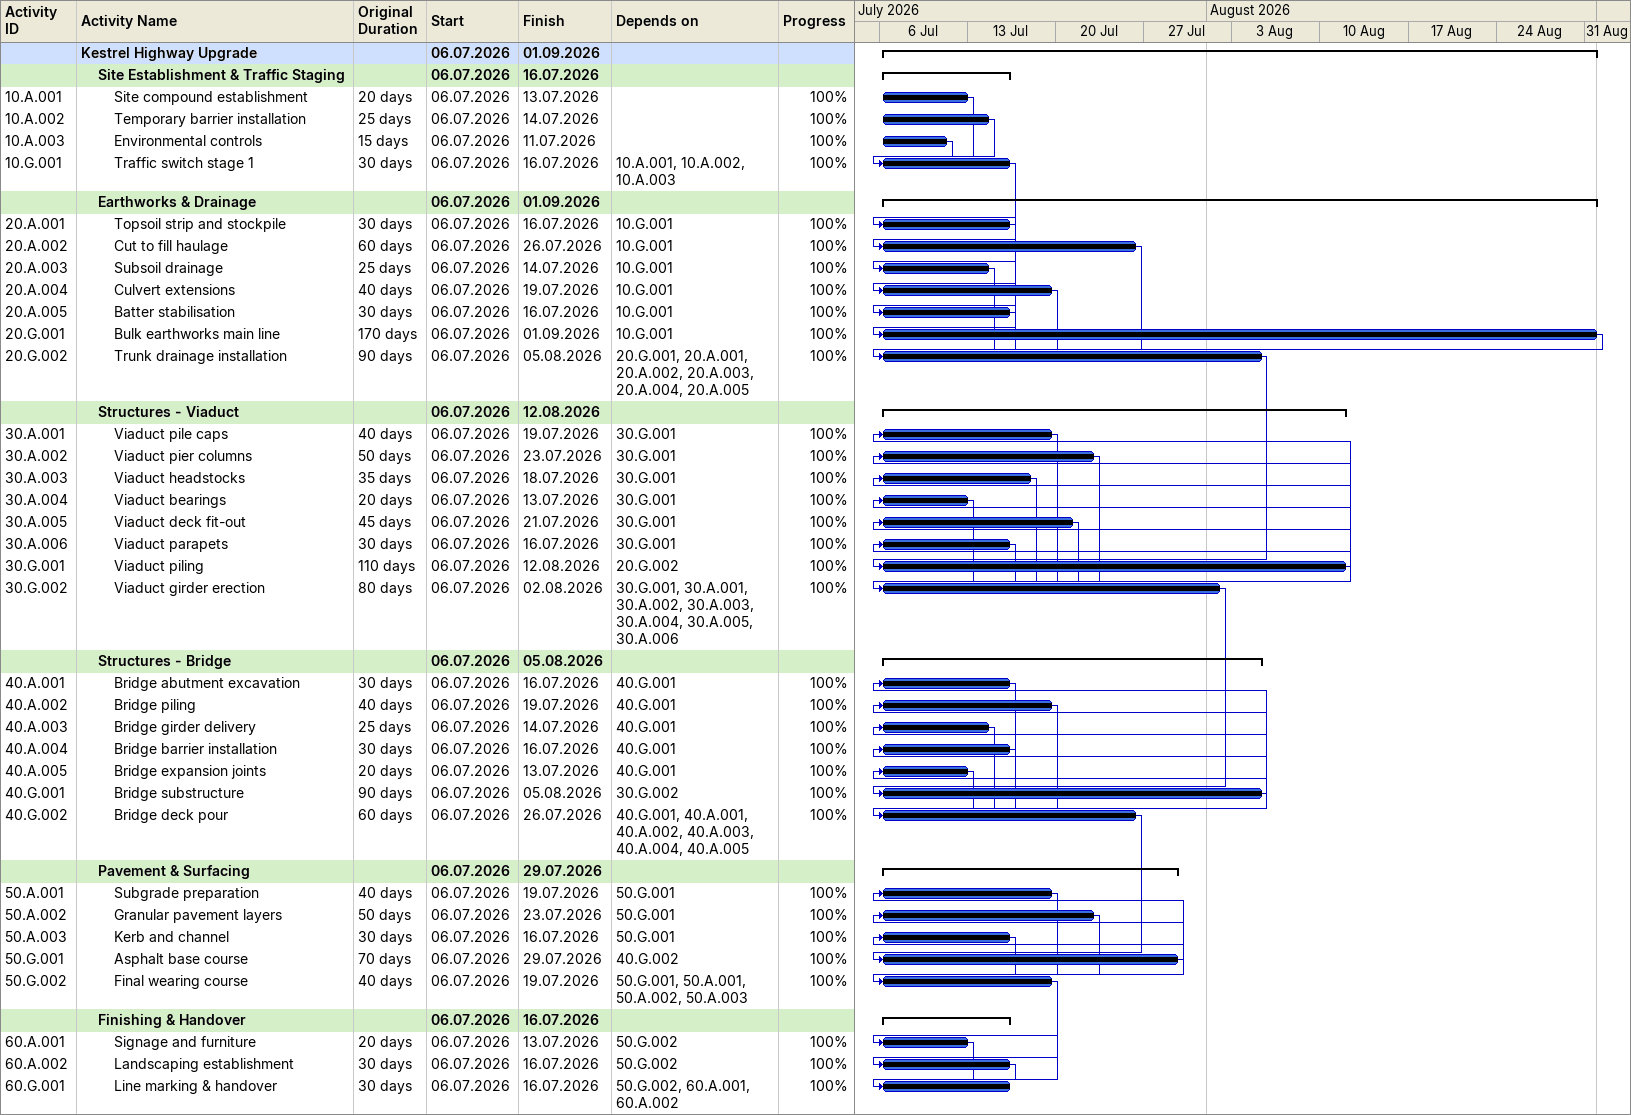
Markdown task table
| ID | Level | Task | Original duration | Start | Finish | Predecessors | % complete |
|---|---|---|---|---|---|---|---|
|  | 1 | **Kestrel Highway Upgrade** |  | 2026-07-06 | 2026-09-01 |  |  |
|  | 2 | **Site Establishment & Traffic Staging** |  | 2026-07-06 | 2026-07-16 |  |  |
| 10.A.001 | 3 | Site compound establishment | 20d | 2026-07-06 | 2026-07-13 |  | 100 |
| 10.A.002 | 3 | Temporary barrier installation | 25d | 2026-07-06 | 2026-07-14 |  | 100 |
| 10.A.003 | 3 | Environmental controls | 15d | 2026-07-06 | 2026-07-11 |  | 100 |
| 10.G.001 | 3 | Traffic switch stage 1 | 30d | 2026-07-06 | 2026-07-16 | 10.A.001, 10.A.002, 10.A.003 | 100 |
|  | 2 | **Earthworks & Drainage** |  | 2026-07-06 | 2026-09-01 |  |  |
| 20.A.001 | 3 | Topsoil strip and stockpile | 30d | 2026-07-06 | 2026-07-16 | 10.G.001 | 100 |
| 20.A.002 | 3 | Cut to fill haulage | 60d | 2026-07-06 | 2026-07-26 | 10.G.001 | 100 |
| 20.A.003 | 3 | Subsoil drainage | 25d | 2026-07-06 | 2026-07-14 | 10.G.001 | 100 |
| 20.A.004 | 3 | Culvert extensions | 40d | 2026-07-06 | 2026-07-19 | 10.G.001 | 100 |
| 20.A.005 | 3 | Batter stabilisation | 30d | 2026-07-06 | 2026-07-16 | 10.G.001 | 100 |
| 20.G.001 | 3 | Bulk earthworks main line | 170d | 2026-07-06 | 2026-09-01 | 10.G.001 | 100 |
| 20.G.002 | 3 | Trunk drainage installation | 90d | 2026-07-06 | 2026-08-05 | 20.G.001, 20.A.001, 20.A.002, 20.A.003, 20.A.004, 20.A.005 | 100 |
|  | 2 | **Structures - Viaduct** |  | 2026-07-06 | 2026-08-12 |  |  |
| 30.A.001 | 3 | Viaduct pile caps | 40d | 2026-07-06 | 2026-07-19 | 30.G.001 | 100 |
| 30.A.002 | 3 | Viaduct pier columns | 50d | 2026-07-06 | 2026-07-23 | 30.G.001 | 100 |
| 30.A.003 | 3 | Viaduct headstocks | 35d | 2026-07-06 | 2026-07-18 | 30.G.001 | 100 |
| 30.A.004 | 3 | Viaduct bearings | 20d | 2026-07-06 | 2026-07-13 | 30.G.001 | 100 |
| 30.A.005 | 3 | Viaduct deck fit-out | 45d | 2026-07-06 | 2026-07-21 | 30.G.001 | 100 |
| 30.A.006 | 3 | Viaduct parapets | 30d | 2026-07-06 | 2026-07-16 | 30.G.001 | 100 |
| 30.G.001 | 3 | Viaduct piling | 110d | 2026-07-06 | 2026-08-12 | 20.G.002 | 100 |
| 30.G.002 | 3 | Viaduct girder erection | 80d | 2026-07-06 | 2026-08-02 | 30.G.001, 30.A.001, 30.A.002, 30.A.003, 30.A.004, 30.A.005, 30.A.006 | 100 |
|  | 2 | **Structures - Bridge** |  | 2026-07-06 | 2026-08-05 |  |  |
| 40.A.001 | 3 | Bridge abutment excavation | 30d | 2026-07-06 | 2026-07-16 | 40.G.001 | 100 |
| 40.A.002 | 3 | Bridge piling | 40d | 2026-07-06 | 2026-07-19 | 40.G.001 | 100 |
| 40.A.003 | 3 | Bridge girder delivery | 25d | 2026-07-06 | 2026-07-14 | 40.G.001 | 100 |
| 40.A.004 | 3 | Bridge barrier installation | 30d | 2026-07-06 | 2026-07-16 | 40.G.001 | 100 |
| 40.A.005 | 3 | Bridge expansion joints | 20d | 2026-07-06 | 2026-07-13 | 40.G.001 | 100 |
| 40.G.001 | 3 | Bridge substructure | 90d | 2026-07-06 | 2026-08-05 | 30.G.002 | 100 |
| 40.G.002 | 3 | Bridge deck pour | 60d | 2026-07-06 | 2026-07-26 | 40.G.001, 40.A.001, 40.A.002, 40.A.003, 40.A.004, 40.A.005 | 100 |
|  | 2 | **Pavement & Surfacing** |  | 2026-07-06 | 2026-07-29 |  |  |
| 50.A.001 | 3 | Subgrade preparation | 40d | 2026-07-06 | 2026-07-19 | 50.G.001 | 100 |
| 50.A.002 | 3 | Granular pavement layers | 50d | 2026-07-06 | 2026-07-23 | 50.G.001 | 100 |
| 50.A.003 | 3 | Kerb and channel | 30d | 2026-07-06 | 2026-07-16 | 50.G.001 | 100 |
| 50.G.001 | 3 | Asphalt base course | 70d | 2026-07-06 | 2026-07-29 | 40.G.002 | 100 |
| 50.G.002 | 3 | Final wearing course | 40d | 2026-07-06 | 2026-07-19 | 50.G.001, 50.A.001, 50.A.002, 50.A.003 | 100 |
|  | 2 | **Finishing & Handover** |  | 2026-07-06 | 2026-07-16 |  |  |
| 60.A.001 | 3 | Signage and furniture | 20d | 2026-07-06 | 2026-07-13 | 50.G.002 | 100 |
| 60.A.002 | 3 | Landscaping establishment | 30d | 2026-07-06 | 2026-07-16 | 50.G.002 | 100 |
| 60.G.001 | 3 | Line marking & handover | 30d | 2026-07-06 | 2026-07-16 | 50.G.002, 60.A.001, 60.A.002 | 100 |
